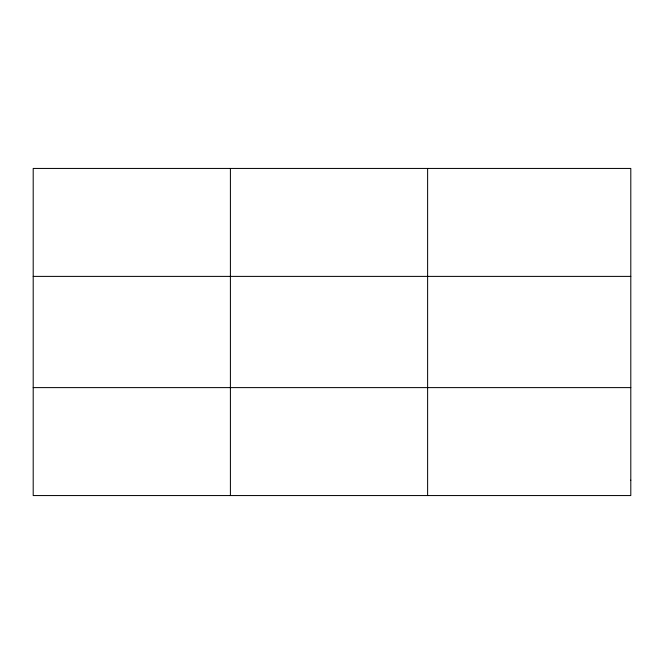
<?xml version="1.0" encoding="UTF-8"?>
<svg xmlns="http://www.w3.org/2000/svg" width="664" height="664" viewBox="0 0 664 664"><rect width="100%" height="100%" fill="white"/><g stroke="black" fill="none" stroke-linecap="round" stroke-linejoin="round"><path stroke-width="1" d="M230.408 495.56L230.408 168.44M427.616 495.56L427.616 168.44M33.2 276.39L630.8 276.39M33.2 387.61L630.8 387.61M630.8 480.138L630.8 495.56L33.2 495.56L33.2 168.44L630.8 168.44L630.8 480.138"/></g></svg>
